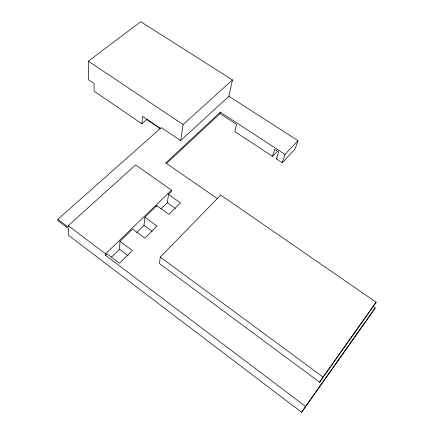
<?xml version="1.0" encoding="UTF-8"?>
<svg xmlns="http://www.w3.org/2000/svg" width="434" height="434" viewBox="0 0 434 434"><rect width="100%" height="100%" fill="white"/><g stroke="black" fill="none" stroke-linecap="round" stroke-linejoin="round"><path stroke-width="0.65" d="M57.863 219.316L57.944 220.678L68.36 228.55L68.632 235.369L301.663 412.3L305.498 406.398L105.516 255.317L105.57 253.825L171.495 190.168L135.576 164.925L68.241 225.653L68.306 227.204L57.863 219.316L161.345 127.574L180.653 140.654L228.908 96.25L232.456 79.927L140.724 21.7L88.379 61.161L88.395 79.661L94.145 83.561L94.086 91.162L141.907 123.761L146.773 119.551L160.309 128.735M111.473 257.102L119.502 249.279L119.996 241.315L132.598 229.125L144.885 238.141L157.081 226.076L144.885 217.244L156.842 205.678L168.945 214.331L180.522 202.879L168.511 194.399L171.256 191.741L171.495 190.168M141.907 123.761L142.542 116.377L160.629 128.643M136.753 232.456L144.012 225.376L144.885 217.244M156.728 206.584L156.842 205.678M161.074 208.749L167.302 202.673L168.511 194.399M160.314 257.08L159.365 263.536L319.646 382.235L376.137 302.232L220.716 195.061L160.314 257.08L323.004 377.027L319.646 382.235M180.653 140.654L183.115 124.569L232.456 79.927M220.043 113.616L220.342 112.184L285.019 154.395L282.219 162.745L276.36 158.898L278.623 151.895L274.689 149.323L272.481 156.343L234.832 131.611L236.557 124.406L220.043 113.616L166.569 163.396M228.908 96.25L297.979 140.67L295.044 149.079L282.219 162.745M373.349 306.605L375.182 307.88L370.565 314.845L301.663 412.3M305.498 406.398L375.182 307.88M323.004 377.027L376.137 302.232M285.019 154.395L297.979 140.67M276.36 158.898L277.283 157.927M272.481 156.343L276.93 151.694M105.516 255.317L107.041 253.841L119.513 263.248L132.375 250.521L119.996 241.315M220.342 112.184L165.766 162.913L217.521 198.739M88.379 61.161L183.115 124.569M167.302 202.673L175.363 208.396M144.012 225.376L152.193 231.333M119.502 249.279L127.97 255.61M68.241 225.653L105.57 253.825"/></g></svg>
